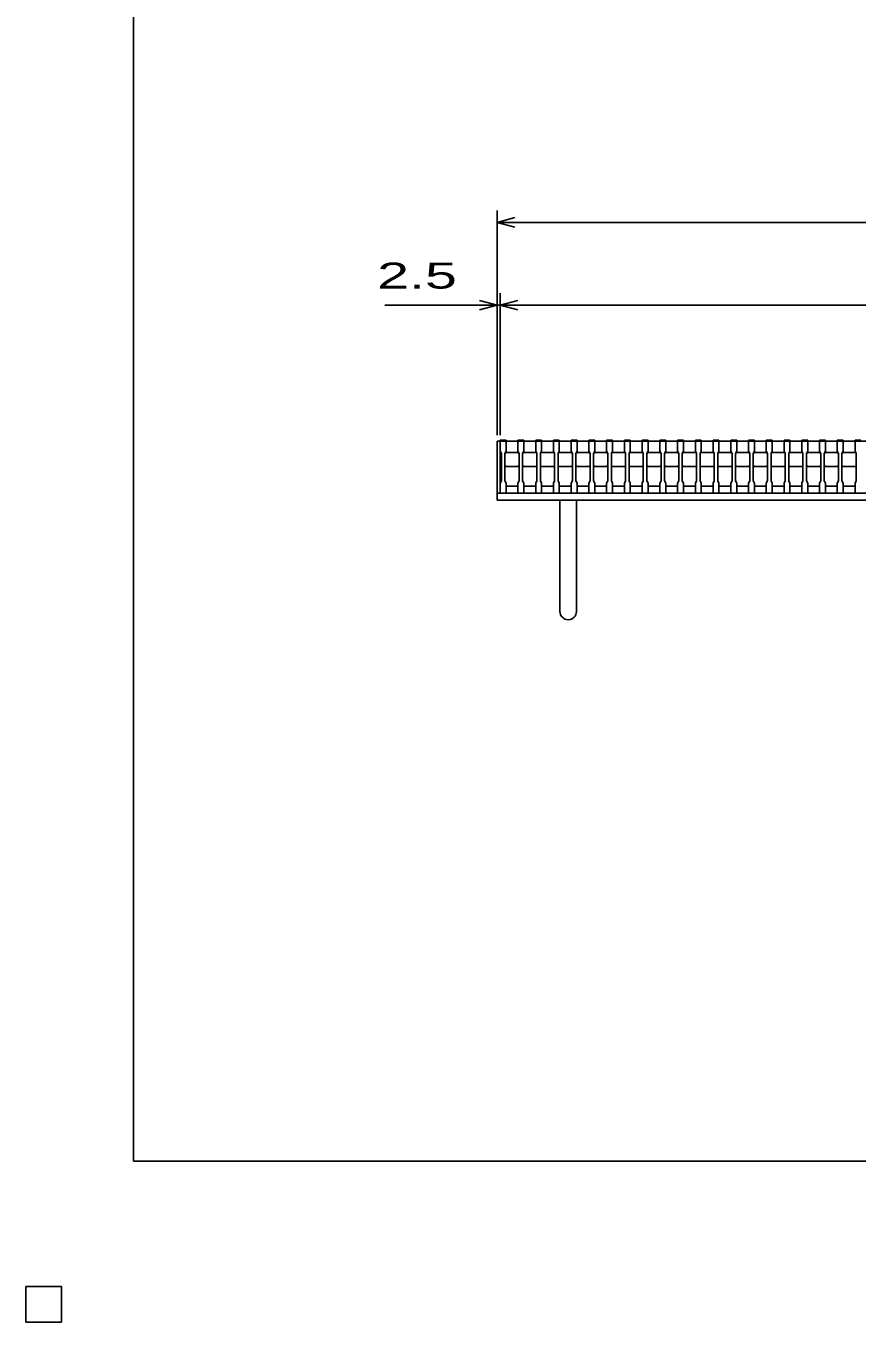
# Model space of a CAD drawing. Units: millimetres, scale not verified. Extents: x -1820 to 1731, y -1282 to 1054.
# Drawn here: x -1820 to -1117, y -1282 to -186 of the extents above; entities that cross this region are included whole.
import ezdxf
from ezdxf.enums import TextEntityAlignment as Align

# ---------------------------------------------------------------- set-up
doc = ezdxf.new("R2010")
doc.units = ezdxf.units.MM
doc.header["$LTSCALE"] = 10
for name, color, linetype, lineweight in [('0_2', 150, 'Continuous', 25), ('16', 3, 'Continuous', 25), ('19', 6, 'Continuous', 25), ('22', 4, 'Continuous', 25), ('24', 2, 'Continuous', 25)]:
    doc.layers.add(name, color=color, linetype=linetype, lineweight=lineweight)
doc.styles.add('ベクトル', font='')
doc.styles.get('ベクトル').set_extended_font_data('ベクトル')

msp = doc.modelspace()

# ---------------------------------------------------------------- linework, layer by layer
at = {"layer": '0_2'}
for p, q in [((-1729, -1146.5), (-1729, 1053.5)), ((1731, -1146.5), (-1729, -1146.5)), ((-1790, -1252.5), (-1820, -1252.5)), ((-1820, -1252.5), (-1820, -1282.5)), ((-1790, -1252.5), (-1820, -1252.5)), ((-1820, -1252.5), (-1820, -1282.5)), ((-1790, -1252.5), (-1820, -1252.5)), ((-1820, -1252.5), (-1820, -1282.5)), ((-1790, -1252.5), (-1820, -1252.5)), ((-1820, -1252.5), (-1820, -1282.5)), ((-1790, -1252.5), (-1820, -1252.5)), ((-1820, -1252.5), (-1820, -1282.5)), ((-1790, -1282.5), (-1790, -1252.5)), ((-1790, -1282.5), (-1790, -1252.5)), ((-1790, -1282.5), (-1790, -1252.5)), ((-1790, -1282.5), (-1790, -1252.5)), ((-1790, -1282.5), (-1790, -1252.5)), ((-1820, -1282.5), (-1790, -1282.5)), ((-1820, -1282.5), (-1790, -1282.5)), ((-1820, -1282.5), (-1790, -1282.5)), ((-1820, -1282.5), (-1790, -1282.5)), ((-1820, -1282.5), (-1790, -1282.5))]:
    msp.add_line(p, q, dxfattribs=at)
at = {"layer": '16'}
for p, q in [((-1419, -537.5), (-1419, -536.8)), ((-1419, -536.8), (-1414, -536.8)), ((-1414, -536.8), (-1414, -537.5)), ((-1404, -537.5), (-1404, -536.8)), ((-1404, -536.8), (-1399, -536.8)), ((-1399, -536.8), (-1399, -537.5)), ((-1389, -537.5), (-1389, -536.8)), ((-1389, -536.8), (-1384, -536.8)), ((-1384, -536.8), (-1384, -537.5)), ((-1374, -537.5), (-1374, -536.8)), ((-1374, -536.8), (-1369, -536.8)), ((-1369, -536.8), (-1369, -537.5)), ((-1359, -537.5), (-1359, -536.8)), ((-1359, -536.8), (-1354, -536.8)), ((-1354, -536.8), (-1354, -537.5)), ((-1344, -537.5), (-1344, -536.8)), ((-1344, -536.8), (-1339, -536.8)), ((-1339, -536.8), (-1339, -537.5)), ((-1329, -537.5), (-1329, -536.8)), ((-1329, -536.8), (-1324, -536.8)), ((-1324, -536.8), (-1324, -537.5)), ((-1314, -537.5), (-1314, -536.8)), ((-1314, -536.8), (-1309, -536.8)), ((-1309, -536.8), (-1309, -537.5)), ((-1299, -537.5), (-1299, -536.8)), ((-1299, -536.8), (-1294, -536.8)), ((-1294, -536.8), (-1294, -537.5)), ((-1284, -537.5), (-1284, -536.8)), ((-1284, -536.8), (-1279, -536.8)), ((-1279, -536.8), (-1279, -537.5)), ((-1269, -537.5), (-1269, -536.8)), ((-1269, -536.8), (-1264, -536.8)), ((-1264, -536.8), (-1264, -537.5)), ((-1254, -537.5), (-1254, -536.8)), ((-1254, -536.8), (-1249, -536.8)), ((-1249, -536.8), (-1249, -537.5)), ((-1239, -537.5), (-1239, -536.8)), ((-1239, -536.8), (-1234, -536.8)), ((-1234, -536.8), (-1234, -537.5)), ((-1224, -537.5), (-1224, -536.8)), ((-1224, -536.8), (-1219, -536.8)), ((-1219, -536.8), (-1219, -537.5)), ((-1209, -537.5), (-1209, -536.8)), ((-1209, -536.8), (-1204, -536.8)), ((-1204, -536.8), (-1204, -537.5)), ((-1194, -537.5), (-1194, -536.8)), ((-1194, -536.8), (-1189, -536.8)), ((-1189, -536.8), (-1189, -537.5)), ((-1179, -537.5), (-1179, -536.8)), ((-1179, -536.8), (-1174, -536.8)), ((-1174, -536.8), (-1174, -537.5)), ((-1164, -537.5), (-1164, -536.8)), ((-1164, -536.8), (-1159, -536.8)), ((-1159, -536.8), (-1159, -537.5)), ((-1149, -537.5), (-1149, -536.8)), ((-1149, -536.8), (-1144, -536.8)), ((-1144, -536.8), (-1144, -537.5)), ((-1134, -537.5), (-1134, -536.8)), ((-1134, -536.8), (-1129, -536.8)), ((-1129, -536.8), (-1129, -537.5)), ((-1119, -537.5), (-1119, -536.8)), ((-1119, -536.8), (-1114, -536.8)), ((-1419, -537.5), (-1419, -546)), ((-1414, -537.5), (-1419, -537.5)), ((-1419, -537.5), (-1419, -575.5)), ((-1419, -537.5), (-424, -537.5)), ((-1419, -546), (-1418, -548)), ((-1418, -548), (-1418, -571)), ((-1415, -548), (-1414, -546)), ((-1415, -548), (-1414, -547)), ((-1415, -571), (-1415, -548)), ((-1414, -546), (-1414, -537.5)), ((-1414, -547), (-1404, -547)), ((-1404, -537.5), (-1404, -546)), ((-1399, -537.5), (-1404, -537.5)), ((-1404, -546), (-1403, -548)), ((-1404, -547), (-1403, -548)), ((-1403, -548), (-1403, -571)), ((-1400, -548), (-1399, -546)), ((-1400, -548), (-1399, -547)), ((-1400, -571), (-1400, -548)), ((-1399, -546), (-1399, -537.5)), ((-1399, -547), (-1389, -547)), ((-1389, -537.5), (-1389, -546)), ((-1384, -537.5), (-1389, -537.5)), ((-1389, -546), (-1388, -548)), ((-1389, -547), (-1388, -548)), ((-1388, -548), (-1388, -571)), ((-1385, -548), (-1384, -546)), ((-1385, -548), (-1384, -547)), ((-1385, -571), (-1385, -548)), ((-1384, -546), (-1384, -537.5)), ((-1384, -547), (-1374, -547)), ((-1374, -537.5), (-1374, -546)), ((-1369, -537.5), (-1374, -537.5)), ((-1374, -546), (-1373, -548)), ((-1374, -547), (-1373, -548)), ((-1373, -548), (-1373, -571)), ((-1370, -548), (-1369, -546)), ((-1370, -548), (-1369, -547)), ((-1370, -571), (-1370, -548)), ((-1369, -546), (-1369, -537.5)), ((-1369, -547), (-1359, -547)), ((-1359, -537.5), (-1359, -546)), ((-1354, -537.5), (-1359, -537.5)), ((-1359, -546), (-1358, -548)), ((-1359, -547), (-1358, -548)), ((-1358, -548), (-1358, -571)), ((-1355, -548), (-1354, -546)), ((-1355, -548), (-1354, -547)), ((-1355, -571), (-1355, -548)), ((-1354, -546), (-1354, -537.5)), ((-1354, -547), (-1344, -547)), ((-1344, -537.5), (-1344, -546)), ((-1339, -537.5), (-1344, -537.5)), ((-1344, -546), (-1343, -548)), ((-1344, -547), (-1343, -548)), ((-1343, -548), (-1343, -571)), ((-1340, -548), (-1339, -546)), ((-1340, -548), (-1339, -547)), ((-1340, -571), (-1340, -548)), ((-1339, -546), (-1339, -537.5)), ((-1339, -547), (-1329, -547)), ((-1329, -537.5), (-1329, -546)), ((-1324, -537.5), (-1329, -537.5)), ((-1329, -546), (-1328, -548)), ((-1329, -547), (-1328, -548)), ((-1328, -548), (-1328, -571)), ((-1325, -548), (-1324, -546)), ((-1325, -548), (-1324, -547)), ((-1325, -571), (-1325, -548)), ((-1324, -546), (-1324, -537.5)), ((-1324, -547), (-1314, -547)), ((-1314, -537.5), (-1314, -546)), ((-1309, -537.5), (-1314, -537.5)), ((-1314, -546), (-1313, -548)), ((-1314, -547), (-1313, -548)), ((-1313, -548), (-1313, -571)), ((-1310, -548), (-1309, -546)), ((-1310, -548), (-1309, -547)), ((-1310, -571), (-1310, -548)), ((-1309, -546), (-1309, -537.5)), ((-1309, -547), (-1299, -547)), ((-1299, -537.5), (-1299, -546)), ((-1294, -537.5), (-1299, -537.5)), ((-1299, -546), (-1298, -548)), ((-1299, -547), (-1298, -548)), ((-1298, -548), (-1298, -571)), ((-1295, -548), (-1294, -546)), ((-1295, -548), (-1294, -547)), ((-1295, -571), (-1295, -548)), ((-1294, -546), (-1294, -537.5)), ((-1294, -547), (-1284, -547)), ((-1284, -537.5), (-1284, -546)), ((-1279, -537.5), (-1284, -537.5)), ((-1284, -546), (-1283, -548)), ((-1284, -547), (-1283, -548)), ((-1283, -548), (-1283, -571)), ((-1280, -548), (-1279, -546)), ((-1280, -548), (-1279, -547)), ((-1280, -571), (-1280, -548)), ((-1279, -546), (-1279, -537.5)), ((-1279, -547), (-1269, -547)), ((-1269, -537.5), (-1269, -546)), ((-1264, -537.5), (-1269, -537.5)), ((-1269, -546), (-1268, -548)), ((-1269, -547), (-1268, -548)), ((-1268, -548), (-1268, -571)), ((-1265, -548), (-1264, -546)), ((-1265, -548), (-1264, -547)), ((-1265, -571), (-1265, -548)), ((-1264, -546), (-1264, -537.5)), ((-1264, -547), (-1254, -547)), ((-1254, -537.5), (-1254, -546)), ((-1249, -537.5), (-1254, -537.5)), ((-1254, -546), (-1253, -548)), ((-1254, -547), (-1253, -548)), ((-1253, -548), (-1253, -571)), ((-1250, -548), (-1249, -546)), ((-1250, -548), (-1249, -547)), ((-1250, -571), (-1250, -548)), ((-1249, -546), (-1249, -537.5)), ((-1249, -547), (-1239, -547)), ((-1239, -537.5), (-1239, -546)), ((-1234, -537.5), (-1239, -537.5)), ((-1239, -546), (-1238, -548)), ((-1239, -547), (-1238, -548)), ((-1238, -548), (-1238, -571)), ((-1235, -548), (-1234, -546)), ((-1235, -548), (-1234, -547)), ((-1235, -571), (-1235, -548)), ((-1234, -546), (-1234, -537.5)), ((-1234, -547), (-1224, -547)), ((-1224, -537.5), (-1224, -546)), ((-1219, -537.5), (-1224, -537.5)), ((-1224, -546), (-1223, -548)), ((-1224, -547), (-1223, -548)), ((-1223, -548), (-1223, -571)), ((-1220, -548), (-1219, -546)), ((-1220, -548), (-1219, -547)), ((-1220, -571), (-1220, -548)), ((-1219, -546), (-1219, -537.5)), ((-1219, -547), (-1209, -547)), ((-1209, -537.5), (-1209, -546)), ((-1204, -537.5), (-1209, -537.5)), ((-1209, -546), (-1208, -548)), ((-1209, -547), (-1208, -548)), ((-1208, -548), (-1208, -571)), ((-1205, -548), (-1204, -546)), ((-1205, -548), (-1204, -547)), ((-1205, -571), (-1205, -548)), ((-1204, -546), (-1204, -537.5)), ((-1204, -547), (-1194, -547)), ((-1194, -537.5), (-1194, -546)), ((-1189, -537.5), (-1194, -537.5)), ((-1194, -546), (-1193, -548)), ((-1194, -547), (-1193, -548)), ((-1193, -548), (-1193, -571)), ((-1190, -548), (-1189, -546)), ((-1190, -548), (-1189, -547)), ((-1190, -571), (-1190, -548)), ((-1189, -546), (-1189, -537.5)), ((-1189, -547), (-1179, -547)), ((-1179, -537.5), (-1179, -546)), ((-1174, -537.5), (-1179, -537.5)), ((-1179, -546), (-1178, -548)), ((-1179, -547), (-1178, -548)), ((-1178, -548), (-1178, -571)), ((-1175, -548), (-1174, -546)), ((-1175, -548), (-1174, -547)), ((-1175, -571), (-1175, -548)), ((-1174, -546), (-1174, -537.5)), ((-1174, -547), (-1164, -547)), ((-1164, -537.5), (-1164, -546)), ((-1159, -537.5), (-1164, -537.5)), ((-1164, -546), (-1163, -548)), ((-1164, -547), (-1163, -548)), ((-1163, -548), (-1163, -571)), ((-1160, -548), (-1159, -546)), ((-1160, -548), (-1159, -547)), ((-1160, -571), (-1160, -548)), ((-1159, -546), (-1159, -537.5)), ((-1159, -547), (-1149, -547)), ((-1149, -537.5), (-1149, -546)), ((-1144, -537.5), (-1149, -537.5)), ((-1149, -546), (-1148, -548)), ((-1149, -547), (-1148, -548)), ((-1148, -548), (-1148, -571)), ((-1145, -548), (-1144, -546)), ((-1145, -548), (-1144, -547)), ((-1145, -571), (-1145, -548)), ((-1144, -546), (-1144, -537.5)), ((-1144, -547), (-1134, -547)), ((-1134, -537.5), (-1134, -546)), ((-1129, -537.5), (-1134, -537.5)), ((-1134, -546), (-1133, -548)), ((-1134, -547), (-1133, -548)), ((-1133, -548), (-1133, -571)), ((-1130, -548), (-1129, -546)), ((-1130, -548), (-1129, -547)), ((-1130, -571), (-1130, -548)), ((-1129, -546), (-1129, -537.5)), ((-1129, -547), (-1119, -547)), ((-1119, -537.5), (-1119, -546)), ((-1114, -537.5), (-1119, -537.5)), ((-1119, -546), (-1118, -548)), ((-1119, -547), (-1118, -548)), ((-1118, -548), (-1118, -571)), ((-1414, -559), (-1415, -558)), ((-1404, -559), (-1414, -559)), ((-1403, -558), (-1404, -559)), ((-1399, -559), (-1400, -558)), ((-1389, -559), (-1399, -559)), ((-1388, -558), (-1389, -559)), ((-1384, -559), (-1385, -558)), ((-1374, -559), (-1384, -559)), ((-1373, -558), (-1374, -559)), ((-1369, -559), (-1370, -558)), ((-1359, -559), (-1369, -559)), ((-1358, -558), (-1359, -559)), ((-1354, -559), (-1355, -558)), ((-1344, -559), (-1354, -559)), ((-1343, -558), (-1344, -559)), ((-1339, -559), (-1340, -558)), ((-1329, -559), (-1339, -559)), ((-1328, -558), (-1329, -559)), ((-1324, -559), (-1325, -558)), ((-1314, -559), (-1324, -559)), ((-1313, -558), (-1314, -559)), ((-1309, -559), (-1310, -558)), ((-1299, -559), (-1309, -559)), ((-1298, -558), (-1299, -559)), ((-1294, -559), (-1295, -558)), ((-1284, -559), (-1294, -559)), ((-1283, -558), (-1284, -559)), ((-1279, -559), (-1280, -558)), ((-1269, -559), (-1279, -559)), ((-1268, -558), (-1269, -559)), ((-1264, -559), (-1265, -558)), ((-1254, -559), (-1264, -559)), ((-1253, -558), (-1254, -559)), ((-1249, -559), (-1250, -558)), ((-1239, -559), (-1249, -559)), ((-1238, -558), (-1239, -559)), ((-1234, -559), (-1235, -558)), ((-1224, -559), (-1234, -559)), ((-1223, -558), (-1224, -559)), ((-1219, -559), (-1220, -558)), ((-1209, -559), (-1219, -559)), ((-1208, -558), (-1209, -559)), ((-1204, -559), (-1205, -558)), ((-1194, -559), (-1204, -559)), ((-1193, -558), (-1194, -559)), ((-1189, -559), (-1190, -558)), ((-1179, -559), (-1189, -559)), ((-1178, -558), (-1179, -559)), ((-1174, -559), (-1175, -558)), ((-1164, -559), (-1174, -559)), ((-1163, -558), (-1164, -559)), ((-1159, -559), (-1160, -558)), ((-1149, -559), (-1159, -559)), ((-1148, -558), (-1149, -559)), ((-1144, -559), (-1145, -558)), ((-1134, -559), (-1144, -559)), ((-1133, -558), (-1134, -559)), ((-1129, -559), (-1130, -558)), ((-1119, -559), (-1129, -559)), ((-1118, -558), (-1119, -559)), ((-1418, -571), (-1419, -573)), ((-1419, -573), (-1419, -581.5)), ((-1414, -573), (-1415, -571)), ((-1414, -581.5), (-1414, -573)), ((-1414, -575.5), (-1404, -575.5)), ((-1403, -571), (-1404, -573)), ((-1404, -573), (-1404, -581.5)), ((-1399, -573), (-1400, -571)), ((-1399, -581.5), (-1399, -573)), ((-1399, -575.5), (-1389, -575.5)), ((-1388, -571), (-1389, -573)), ((-1389, -573), (-1389, -581.5)), ((-1384, -573), (-1385, -571)), ((-1384, -581.5), (-1384, -573)), ((-1384, -575.5), (-1374, -575.5)), ((-1373, -571), (-1374, -573)), ((-1374, -573), (-1374, -581.5)), ((-1369, -573), (-1370, -571)), ((-1369, -581.5), (-1369, -573)), ((-1369, -575.5), (-1359, -575.5)), ((-1358, -571), (-1359, -573)), ((-1359, -573), (-1359, -581.5)), ((-1354, -573), (-1355, -571)), ((-1354, -581.5), (-1354, -573)), ((-1354, -575.5), (-1344, -575.5)), ((-1343, -571), (-1344, -573)), ((-1344, -573), (-1344, -581.5)), ((-1339, -573), (-1340, -571)), ((-1339, -581.5), (-1339, -573)), ((-1339, -575.5), (-1329, -575.5)), ((-1328, -571), (-1329, -573)), ((-1329, -573), (-1329, -581.5)), ((-1324, -573), (-1325, -571)), ((-1324, -581.5), (-1324, -573)), ((-1324, -575.5), (-1314, -575.5)), ((-1313, -571), (-1314, -573)), ((-1314, -573), (-1314, -581.5)), ((-1309, -573), (-1310, -571)), ((-1309, -581.5), (-1309, -573)), ((-1309, -575.5), (-1299, -575.5)), ((-1298, -571), (-1299, -573)), ((-1299, -573), (-1299, -581.5)), ((-1294, -573), (-1295, -571)), ((-1294, -581.5), (-1294, -573)), ((-1294, -575.5), (-1284, -575.5)), ((-1283, -571), (-1284, -573)), ((-1284, -573), (-1284, -581.5)), ((-1279, -573), (-1280, -571)), ((-1279, -581.5), (-1279, -573)), ((-1279, -575.5), (-1269, -575.5)), ((-1268, -571), (-1269, -573)), ((-1269, -573), (-1269, -581.5)), ((-1264, -573), (-1265, -571)), ((-1264, -581.5), (-1264, -573)), ((-1264, -575.5), (-1254, -575.5)), ((-1253, -571), (-1254, -573)), ((-1254, -573), (-1254, -581.5)), ((-1249, -573), (-1250, -571)), ((-1249, -581.5), (-1249, -573)), ((-1249, -575.5), (-1239, -575.5)), ((-1238, -571), (-1239, -573)), ((-1239, -573), (-1239, -581.5)), ((-1234, -573), (-1235, -571)), ((-1234, -581.5), (-1234, -573)), ((-1234, -575.5), (-1224, -575.5)), ((-1223, -571), (-1224, -573)), ((-1224, -573), (-1224, -581.5)), ((-1219, -573), (-1220, -571)), ((-1219, -581.5), (-1219, -573)), ((-1219, -575.5), (-1209, -575.5)), ((-1208, -571), (-1209, -573)), ((-1209, -573), (-1209, -581.5)), ((-1204, -573), (-1205, -571)), ((-1204, -581.5), (-1204, -573)), ((-1204, -575.5), (-1194, -575.5)), ((-1193, -571), (-1194, -573)), ((-1194, -573), (-1194, -581.5)), ((-1189, -573), (-1190, -571)), ((-1189, -581.5), (-1189, -573)), ((-1189, -575.5), (-1179, -575.5)), ((-1178, -571), (-1179, -573)), ((-1179, -573), (-1179, -581.5)), ((-1174, -573), (-1175, -571)), ((-1174, -581.5), (-1174, -573)), ((-1174, -575.5), (-1164, -575.5)), ((-1163, -571), (-1164, -573)), ((-1164, -573), (-1164, -581.5)), ((-1159, -573), (-1160, -571)), ((-1159, -581.5), (-1159, -573)), ((-1159, -575.5), (-1149, -575.5)), ((-1148, -571), (-1149, -573)), ((-1149, -573), (-1149, -581.5)), ((-1144, -573), (-1145, -571)), ((-1144, -581.5), (-1144, -573)), ((-1144, -575.5), (-1134, -575.5)), ((-1133, -571), (-1134, -573)), ((-1134, -573), (-1134, -581.5)), ((-1129, -573), (-1130, -571)), ((-1129, -581.5), (-1129, -573)), ((-1129, -575.5), (-1119, -575.5)), ((-1118, -571), (-1119, -573)), ((-1119, -573), (-1119, -581.5)), ((-1419, -581.5), (-1414, -581.5)), ((-1404, -581.5), (-1399, -581.5)), ((-1389, -581.5), (-1384, -581.5)), ((-1374, -581.5), (-1369, -581.5)), ((-1359, -581.5), (-1354, -581.5)), ((-1344, -581.5), (-1339, -581.5)), ((-1329, -581.5), (-1324, -581.5)), ((-1314, -581.5), (-1309, -581.5)), ((-1299, -581.5), (-1294, -581.5)), ((-1284, -581.5), (-1279, -581.5)), ((-1269, -581.5), (-1264, -581.5)), ((-1254, -581.5), (-1249, -581.5)), ((-1239, -581.5), (-1234, -581.5)), ((-1224, -581.5), (-1219, -581.5)), ((-1209, -581.5), (-1204, -581.5)), ((-1194, -581.5), (-1189, -581.5)), ((-1179, -581.5), (-1174, -581.5)), ((-1164, -581.5), (-1159, -581.5)), ((-1149, -581.5), (-1144, -581.5)), ((-1134, -581.5), (-1129, -581.5)), ((-1119, -581.5), (-1114, -581.5)), ((-1790, -1252.5), (-1820, -1252.5)), ((-1820, -1252.5), (-1820, -1282.5)), ((-1790, -1252.5), (-1820, -1252.5)), ((-1820, -1252.5), (-1820, -1282.5)), ((-1790, -1252.5), (-1820, -1252.5)), ((-1820, -1252.5), (-1820, -1282.5)), ((-1790, -1252.5), (-1820, -1252.5)), ((-1820, -1252.5), (-1820, -1282.5)), ((-1790, -1252.5), (-1820, -1252.5)), ((-1820, -1252.5), (-1820, -1282.5)), ((-1790, -1282.5), (-1790, -1252.5)), ((-1790, -1282.5), (-1790, -1252.5)), ((-1790, -1282.5), (-1790, -1252.5)), ((-1790, -1282.5), (-1790, -1252.5)), ((-1790, -1282.5), (-1790, -1252.5)), ((-1820, -1282.5), (-1790, -1282.5)), ((-1820, -1282.5), (-1790, -1282.5)), ((-1820, -1282.5), (-1790, -1282.5)), ((-1820, -1282.5), (-1790, -1282.5)), ((-1820, -1282.5), (-1790, -1282.5))]:
    msp.add_line(p, q, dxfattribs=at)
at = {"layer": '19'}
for p, q in [((-1421.5, -581.5), (-1421.5, -537.5)), ((-1421.5, -537.5), (-1419, -537.5)), ((-1421.5, -581.5), (-421.5, -581.5)), ((-1421.5, -587.5), (-1421.5, -581.5)), ((-421.5, -587.5), (-1421.5, -587.5)), ((-1368.5, -587.5), (-1368.5, -681.5)), ((-1354.5, -681.5), (-1354.5, -587.5))]:
    msp.add_line(p, q, dxfattribs=at)
msp.add_arc((-1361.5, -681.5), 7, 180, 0, dxfattribs=at)
at = {"layer": '22'}
for p, q in [((-1421.5, -532.5), (-1421.5, -342.5)), ((-1421.5, -352.5), (-1406.5, -348.5)), ((-1406.5, -356.5), (-1421.5, -352.5)), ((-1421.5, -352.5), (-421.5, -352.5)), ((-1421.5, -532.5), (-1421.5, -412.5)), ((-1419, -532.5), (-1419, -412.5)), ((-1516.5, -422.5), (-1421.5, -422.5)), ((-1421.5, -422.5), (-1436.5, -418.5)), ((-1436.5, -426.5), (-1421.5, -422.5)), ((-1421.5, -422.5), (-1419, -422.5)), ((-1419, -422.5), (-1404, -418.5)), ((-1404, -426.5), (-1419, -422.5)), ((-1419, -422.5), (-424, -422.5))]:
    msp.add_line(p, q, dxfattribs=at)
at = {"layer": '22', "color": 2}
for p, q in [((-1790, -1252.5), (-1820, -1252.5)), ((-1820, -1252.5), (-1820, -1282.5)), ((-1790, -1252.5), (-1820, -1252.5)), ((-1820, -1252.5), (-1820, -1282.5)), ((-1790, -1252.5), (-1820, -1252.5)), ((-1820, -1252.5), (-1820, -1282.5)), ((-1790, -1282.5), (-1790, -1252.5)), ((-1790, -1282.5), (-1790, -1252.5)), ((-1790, -1282.5), (-1790, -1252.5)), ((-1820, -1282.5), (-1790, -1282.5)), ((-1820, -1282.5), (-1790, -1282.5)), ((-1820, -1282.5), (-1790, -1282.5))]:
    msp.add_line(p, q, dxfattribs=at)
at = {"layer": '24', "color": 4}
for p, q in [((-1790, -1252.5), (-1820, -1252.5)), ((-1820, -1252.5), (-1820, -1282.5)), ((-1790, -1252.5), (-1820, -1252.5)), ((-1820, -1252.5), (-1820, -1282.5)), ((-1790, -1252.5), (-1820, -1252.5)), ((-1820, -1252.5), (-1820, -1282.5)), ((-1790, -1282.5), (-1790, -1252.5)), ((-1790, -1282.5), (-1790, -1252.5)), ((-1790, -1282.5), (-1790, -1252.5)), ((-1820, -1282.5), (-1790, -1282.5)), ((-1820, -1282.5), (-1790, -1282.5)), ((-1820, -1282.5), (-1790, -1282.5))]:
    msp.add_line(p, q, dxfattribs=at)

# ---------------------------------------------------------------- texts
at = {"layer": '22', "color": 2, "style": 'ベクトル', "width": 1.65}
msp.add_text(' 2.5 ', height=21.99, dxfattribs=at).set_placement((-1536.5, -397.5), align=Align.MIDDLE_LEFT)

doc.saveas('drawing.dxf')
